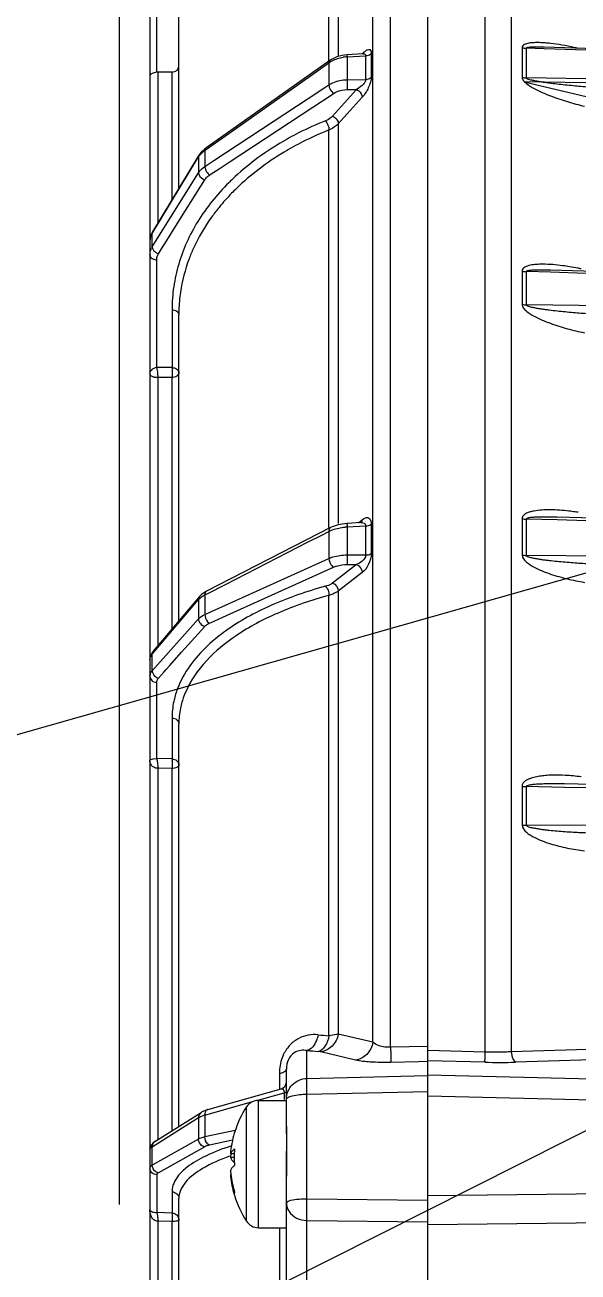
# Model space of a CAD drawing. Header units: millimetres. Extents: x -6 to 705, y -10 to 538.
# Drawn here: x 583.85 to 591.68, y 426.38 to 444 of the extents above; entities that cross this region are included whole.
import ezdxf

# ---------------------------------------------------------------- set-up
doc = ezdxf.new("R2010")
doc.units = ezdxf.units.MM
doc.layers.add('02___PRT_ALL_AXES', color=7, linetype='Continuous')
doc.layers.add('\\M+5B1EA\\M+5D7A2\\M+5B2E3', color=7, linetype='Continuous', lineweight=25)
doc.layers.add('\\M+5D7DC\\M+5C4DA\\M+5BFF2\\M+5CFDF', color=7, linetype='Continuous', lineweight=50)

msp = doc.modelspace()

# ---------------------------------------------------------------- linework, layer by layer
at = {"color": 0, "linetype": 'Continuous', "lineweight": -3}
for p, q in [((589.024, 429.555), (589.024, 449.126)), ((589.549, 429.364), (589.549, 449.128)), ((590.357, 449.062), (590.357, 429.487)), ((588.774, 429.626), (588.774, 448.975)), ((590.73, 448.993), (590.73, 429.49)), ((585.619, 448.23), (585.619, 392.188)), ((588.152, 443.497), (588.152, 447.647)), ((588.284, 447.757), (588.284, 443.554)), ((585.715, 443.333), (585.715, 445.285)), ((586.029, 441.69), (586.029, 444.424)), ((588.261, 443.548), (588.189, 443.513)), ((588.635, 443.593), (588.407, 443.579)), ((588.407, 443.579), (588.408, 443.55)), ((588.408, 443.55), (588.671, 443.566)), ((588.408, 443.55), (588.408, 443.227)), ((588.635, 443.593), (588.636, 443.593)), ((588.671, 443.566), (588.671, 443.23)), ((588.75, 443.599), (588.75, 443.263)), ((590.883, 443.679), (590.883, 443.26)), ((590.942, 443.671), (590.942, 443.253)), ((591.196, 443.663), (590.942, 443.671)), ((603.823, 443.281), (591.196, 443.686)), ((591.784, 443.644), (591.196, 443.663)), ((588.163, 443.497), (586.408, 442.258)), ((587.858, 443.259), (588.152, 443.466)), ((588.152, 443.466), (588.152, 443.153)), ((588.189, 443.513), (588.163, 443.497)), ((585.62, 443.289), (585.619, 443.28)), ((585.932, 443.335), (585.715, 443.333)), ((585.734, 441.205), (585.734, 443.333)), ((585.932, 441.531), (585.932, 443.335)), ((586.688, 442.433), (587.858, 443.259)), ((588.408, 443.227), (588.671, 443.23)), ((603.823, 442.974), (590.912, 443.197)), ((590.912, 443.197), (591.808, 442.983)), ((603.823, 443.031), (590.942, 443.253)), ((587.858, 442.961), (588.108, 443.124)), ((588.108, 443.124), (588.152, 443.153)), ((588.183, 443.01), (588.218, 443.032)), ((588.541, 443.088), (588.202, 442.713)), ((588.41, 443.086), (588.541, 443.088)), ((586.688, 442.193), (587.858, 442.961)), ((586.754, 442.072), (587.924, 442.839)), ((587.924, 442.839), (588.183, 443.01)), ((588.623, 442.98), (588.284, 442.605)), ((588.152, 436.898), (588.152, 442.516)), ((588.284, 442.605), (588.284, 436.956)), ((586.418, 442.243), (586.688, 442.433)), ((585.652, 441.055), (586.307, 442.135)), ((586.313, 442.159), (585.658, 441.079)), ((586.307, 442.135), (586.307, 441.913)), ((586.346, 442.203), (586.313, 442.159)), ((586.396, 442.228), (586.418, 442.243)), ((586.396, 442.228), (586.396, 442.002)), ((586.522, 442.084), (586.688, 442.193)), ((586.396, 442.002), (586.522, 442.084)), ((586.486, 441.896), (586.598, 441.969)), ((586.598, 441.969), (586.754, 442.072)), ((585.652, 440.865), (586.307, 441.913)), ((586.068, 441.29), (586.395, 441.814)), ((586.445, 441.896), (586.462, 441.88)), ((586.462, 441.88), (586.486, 441.896)), ((585.857, 440.954), (586.068, 441.29)), ((585.636, 441.035), (585.626, 441.003)), ((585.652, 440.865), (585.652, 441.055)), ((585.785, 440.838), (585.857, 440.954)), ((585.74, 440.767), (585.785, 440.838)), ((585.715, 439.159), (585.715, 440.682)), ((590.883, 440.521), (590.883, 440.052)), ((590.942, 440.515), (590.942, 440.045)), ((591.284, 440.505), (590.942, 440.515)), ((603.823, 440.165), (591.284, 440.535)), ((591.789, 440.49), (591.284, 440.505)), ((603.823, 439.879), (590.942, 440.045)), ((585.932, 439.978), (585.932, 439.158)), ((586.029, 435.579), (586.029, 439.907)), ((585.932, 439.158), (585.715, 439.159)), ((585.728, 439.063), (585.731, 439.039)), ((585.731, 439.039), (585.734, 439.019)), ((585.932, 439.018), (585.734, 439.018)), ((585.734, 435.232), (585.734, 439.018)), ((585.933, 439.039), (585.932, 439.018)), ((585.932, 435.465), (585.932, 439.018)), ((590.883, 437.023), (590.883, 436.511)), ((598.825, 436.848), (591.381, 437.045)), ((588.176, 436.898), (586.42, 436)), ((588.197, 436.908), (588.175, 436.898)), ((588.176, 436.898), (588.175, 436.898)), ((588.608, 436.968), (588.408, 436.956)), ((588.408, 436.907), (588.671, 436.922)), ((588.408, 436.907), (588.408, 436.512)), ((588.569, 436.965), (588.623, 437.01)), ((588.671, 436.922), (588.671, 436.511)), ((588.75, 436.946), (588.75, 436.534)), ((590.942, 437.017), (590.942, 436.505)), ((591.38, 437.006), (590.942, 437.017)), ((591.795, 436.995), (591.38, 437.006)), ((586.688, 436.096), (587.858, 436.695)), ((587.858, 436.695), (588.04, 436.788)), ((588.04, 436.788), (588.152, 436.845)), ((588.152, 436.845), (588.152, 436.462)), ((588.408, 436.512), (588.671, 436.511)), ((603.823, 436.398), (590.942, 436.505)), ((586.688, 435.802), (588.152, 436.462)), ((586.754, 435.679), (588.218, 436.34)), ((588.541, 436.375), (588.202, 436.114)), ((588.41, 436.376), (588.541, 436.375)), ((588.623, 436.263), (588.284, 436.002)), ((586.396, 435.947), (586.437, 435.968)), ((586.437, 435.968), (586.688, 436.096)), ((588.284, 436.002), (588.284, 429.741)), ((585.652, 435.109), (586.307, 435.881)), ((586.322, 435.925), (585.667, 435.153)), ((586.307, 435.881), (586.307, 435.608)), ((586.35, 435.953), (586.322, 435.925)), ((586.396, 435.947), (586.396, 435.67)), ((586.54, 435.735), (586.688, 435.802)), ((588.152, 429.717), (588.152, 435.94)), ((586.396, 435.67), (586.431, 435.686)), ((586.431, 435.686), (586.54, 435.735)), ((586.488, 435.559), (586.754, 435.679)), ((585.652, 434.876), (586.307, 435.608)), ((586.068, 435.136), (586.395, 435.502)), ((586.462, 435.548), (586.488, 435.559)), ((585.652, 434.876), (585.652, 435.109)), ((585.667, 435.153), (585.667, 435.153)), ((585.898, 434.946), (586.068, 435.136)), ((585.62, 435.053), (585.619, 435.029)), ((585.849, 434.892), (585.898, 434.946)), ((585.74, 434.77), (585.814, 434.853)), ((585.814, 434.853), (585.849, 434.892)), ((585.715, 433.633), (585.715, 434.71)), ((585.932, 434.209), (585.932, 433.63)), ((586.029, 428.436), (586.029, 434.122)), ((585.715, 433.632), (585.661, 433.626)), ((585.932, 433.63), (585.715, 433.633)), ((585.731, 433.522), (585.734, 433.498)), ((585.933, 433.519), (585.932, 433.495)), ((585.932, 433.495), (585.734, 433.497)), ((585.734, 428.251), (585.734, 433.497)), ((585.932, 428.375), (585.932, 433.495)), ((590.883, 433.243), (590.883, 432.696)), ((590.942, 433.239), (590.942, 432.692)), ((591.484, 433.226), (590.942, 433.239)), ((591.802, 433.219), (591.484, 433.226)), ((603.822, 432.991), (591.485, 433.275)), ((591.486, 433.275), (591.485, 433.275)), ((603.823, 432.646), (590.942, 432.692)), ((588.774, 429.626), (588.284, 429.741)), ((587.841, 429.115), (587.841, 429.508)), ((588.528, 429.374), (588.037, 429.491)), ((589.549, 429.568), (589.024, 429.555)), ((590.357, 429.487), (589.549, 429.507)), ((591.808, 429.522), (590.73, 429.49)), ((589.418, 429.351), (589.026, 429.341)), ((589.549, 429.354), (589.418, 429.351)), ((589.549, 426.232), (589.549, 429.364)), ((590.355, 429.344), (589.549, 429.364)), ((591.869, 429.377), (590.79, 429.344)), ((587.451, 429.184), (587.451, 428.961)), ((587.549, 428.333), (587.549, 429.245)), ((587.841, 429.115), (589.549, 429.155)), ((589.549, 429.165), (592.254, 429.102)), ((586.438, 428.674), (587.478, 428.968)), ((587.476, 428.967), (587.477, 428.967)), ((587.546, 429.012), (587.549, 429.021)), ((587.841, 428.892), (589.549, 428.932)), ((586.396, 428.596), (587.07, 428.787)), ((587.131, 428.804), (587.518, 428.913)), ((587.153, 427.005), (587.153, 428.805)), ((587.518, 428.913), (587.518, 428.819)), ((587.841, 427.415), (587.841, 428.892)), ((589.549, 428.867), (592.254, 428.803)), ((585.69, 428.223), (586.345, 428.635)), ((586.396, 428.596), (586.396, 428.288)), ((586.985, 427.098), (586.985, 428.713)), ((585.652, 428.149), (586.307, 428.561)), ((586.307, 428.561), (586.307, 428.257)), ((586.307, 428.257), (585.652, 427.89)), ((586.826, 428.381), (586.396, 428.288)), ((586.788, 428.243), (586.462, 428.173)), ((586.815, 428.347), (586.816, 428.351)), ((585.624, 428.142), (585.619, 428.107)), ((585.652, 427.89), (585.652, 428.149)), ((586.395, 428.15), (585.74, 427.783)), ((586.813, 428.049), (586.758, 428.049)), ((587.549, 425.755), (587.549, 428.089)), ((586.812, 427.996), (586.758, 427.996)), ((586.814, 427.884), (586.814, 427.887)), ((586.814, 427.882), (586.814, 427.884)), ((585.715, 427.753), (585.715, 427.218)), ((586.764, 427.762), (586.758, 427.762)), ((585.932, 427.512), (585.932, 427.213)), ((586.029, 420.925), (586.029, 427.416)), ((587.841, 427.415), (589.549, 427.395)), ((589.549, 427.461), (592.254, 427.493)), ((585.932, 427.213), (585.715, 427.218)), ((585.731, 427.123), (585.734, 427.097)), ((585.932, 427.091), (585.734, 427.096)), ((585.734, 420.917), (585.734, 427.096)), ((585.933, 427.117), (585.932, 427.091)), ((585.932, 420.924), (585.932, 427.091)), ((587.451, 427.005), (587.451, 425.718)), ((587.841, 425.633), (587.841, 427.108)), ((587.841, 427.108), (589.549, 427.088)), ((589.549, 427.05), (592.254, 427.082))]:
    msp.add_line(p, q, dxfattribs=at)
for points in [[(588.407, 443.579), (588.341, 443.57), (588.261, 443.548)], [(588.641, 443.59), (588.648, 443.595), (588.647, 443.595), (588.637, 443.593), (588.635, 443.593)], [(586.408, 442.258), (586.397, 442.25), (586.346, 442.203)], [(585.658, 441.079), (585.651, 441.067), (585.636, 441.035)], [(588.408, 436.956), (588.371, 436.953), (588.28, 436.937), (588.197, 436.908)], [(588.608, 436.965), (588.614, 436.969), (588.61, 436.968), (588.607, 436.967)], [(586.42, 436), (586.404, 435.991), (586.35, 435.953)], [(585.667, 435.153), (585.636, 435.105), (585.62, 435.053)], [(586.438, 428.674), (586.413, 428.666), (586.378, 428.652), (586.349, 428.637), (586.345, 428.635)], [(585.69, 428.223), (585.665, 428.205), (585.64, 428.176), (585.624, 428.142)], [(585.619, 427.258), (585.618, 427.259), (585.619, 427.258)]]:
    msp.add_lwpolyline(points, dxfattribs=at)
for centre, radius, start, end in [((588.439, 442.992), 0.559, 95.9333, 98.6832), ((588.439, 442.987), 0.563, 93.1795, 95.9363), ((589.902, 438.177), 4.818, 111.9188, 116.8932), ((589.907, 438.15), 4.706, 111.8988, 116.8753), ((586.609, 441.924), 0.371, 124.9817, 128.8963), ((589.085, 439.408), 3.333, 133.6018, 134.8446), ((585.826, 440.941), 0.207, 166.0658, 175.0429), ((585.82, 440.942), 0.201, 175.0783, 179.9928), ((585.863, 440.927), 0.247, 148.6557, 154.0337), ((585.852, 440.741), 0.236, 148.0162, 153.3079), ((585.79, 440.911), 0.153, 232.0464, 241.6301), ((585.718, 440.82), 0.138, 258.0315, 268.5673), ((588.234, 439.969), 2.302, 163.5274, 171.6611), ((590.976, 436.986), 3.644, 78.9223, 80.8717), ((590.937, 436.783), 3.851, 78.2695, 78.9372), ((588.19, 439.976), 2.258, 171.6798, 179.9678), ((588.236, 439.906), 2.208, 171.6834, 178.3222), ((588.22, 439.907), 2.192, 178.3317, 179.9908), ((591.157, 433.788), 3.366, 81.1272, 81.8555), ((588.447, 436.115), 0.793, 92.8004, 94.7564), ((590.14, 436.977), 1.733, 181.645, 182.3207), ((586.573, 435.596), 0.393, 116.77, 120.1246), ((587.07, 434.208), 1.138, 168.2692, 179.924), ((587.141, 434.121), 1.113, 168.282, 179.9426), ((591.339, 430.434), 2.967, 82.6297, 87.0494), ((589.344, 443.316), 13.651, 264.344, 264.9894), ((589.243, 446.497), 17.046, 265.2801, 265.8314), ((590.559, 437.246), 7.905, 268.5198, 271.6784), ((588.138, 429.184), 0.687, 174.8823, 180.0229), ((587.449, 429.063), 0.1, 285.801, 0.0001), ((587.153, 428.605), 0.2, 90, 147.421), ((586.404, 428.561), 0.0967, 165.9357, 180.3314), ((586.551, 428.03), 0.587, 105.3207, 107.3426), ((588.178, 427.932), 1.425, 163.2996, 175.2739), ((588.183, 427.93), 1.43, 162.9026, 163.306), ((586.876, 428.328), 0.0642, 162.8637, 167.9271), ((588.176, 427.878), 1.422, 173.1423, 175.2786), ((588.355, 428.001), 1.543, 178.2302, 180.0013), ((588.335, 428.002), 1.523, 175.6382, 178.2333), ((588.376, 428.001), 1.564, 180.0039, 184.3093), ((588.387, 427.809), 1.575, 176.4803, 177.128), ((588.176, 427.932), 1.422, 184.7214, 186.884), ((588.178, 427.879), 1.425, 184.7267, 195.0299), ((588.18, 427.933), 1.427, 186.8905, 197.1001), ((588.181, 427.88), 1.428, 195.0276, 195.2607), ((588.182, 427.88), 1.429, 195.2609, 196.6936), ((586.876, 427.483), 0.0642, 192.0608, 197.1362), ((587.153, 427.205), 0.2, 212.579, 270)]:
    msp.add_arc(centre, radius, start, end, dxfattribs=at)
for points, knots in [([(591.447, 443.716), (591.394, 443.725), (591.315, 443.736), (591.209, 443.747), (591.131, 443.751), (591.055, 443.751), (590.994, 443.746), (590.948, 443.736), (590.917, 443.725), (590.891, 443.708), (590.883, 443.688), (590.883, 443.679)], [0, 0, 0, 0, 0.271491, 0.405031, 0.536452, 0.664807, 0.788157, 0.846753, 0.901927, 0.952445, 1, 1, 1, 1]), ([(588.152, 443.466), (588.166, 443.476), (588.228, 443.514), (588.3, 443.536), (588.355, 443.544)], [0, 0, 0, 0, 0.238258, 1, 1, 1, 1]), ([(588.623, 443.59), (588.635, 443.604), (588.658, 443.627), (588.692, 443.652), (588.732, 443.658), (588.744, 443.637), (588.747, 443.627)], [0, 0, 0, 0, 0.345992, 0.613898, 0.803593, 1, 1, 1, 1]), ([(588.636, 443.593), (588.644, 443.593), (588.663, 443.592), (588.671, 443.574), (588.671, 443.566)], [0, 0, 0, 0, 0.512162, 1, 1, 1, 1]), ([(588.671, 443.566), (588.679, 443.566), (588.708, 443.57), (588.736, 443.583), (588.75, 443.599)], [0, 0, 0, 0, 0.271496, 1, 1, 1, 1]), ([(588.747, 443.627), (588.749, 443.62), (588.75, 443.611), (588.75, 443.602), (588.75, 443.599)], [0, 0, 0, 0, 0.726258, 1, 1, 1, 1]), ([(591.196, 443.686), (591.175, 443.687), (591.131, 443.688), (591.076, 443.688), (591.032, 443.687), (591, 443.686), (590.973, 443.683), (590.953, 443.68), (590.943, 443.675), (590.942, 443.671)], [0, 0, 0, 0, 0.255815, 0.510765, 0.637668, 0.763819, 0.888132, 0.948904, 1, 1, 1, 1]), ([(591.676, 443.669), (591.657, 443.674), (591.581, 443.691), (591.505, 443.706), (591.447, 443.716)], [0, 0, 0, 0, 0.251585, 1, 1, 1, 1]), ([(585.932, 443.335), (585.956, 443.336), (586.005, 443.351), (586.029, 443.398), (586.029, 443.42)], [0, 0, 0, 0, 0.525088, 1, 1, 1, 1]), ([(588.163, 443.497), (588.161, 443.495), (588.153, 443.487), (588.152, 443.475), (588.152, 443.466)], [0, 0, 0, 0, 0.21826, 1, 1, 1, 1]), ([(585.715, 443.331), (585.702, 443.331), (585.68, 443.324), (585.647, 443.314), (585.626, 443.3), (585.62, 443.289)], [0, 0, 0, 0, 0.364585, 0.650043, 1, 1, 1, 1]), ([(588.152, 443.153), (588.169, 443.165), (588.248, 443.208), (588.34, 443.226), (588.408, 443.227)], [0, 0, 0, 0, 0.235678, 1, 1, 1, 1]), ([(588.408, 443.227), (588.408, 443.216), (588.407, 443.169), (588.407, 443.122), (588.41, 443.086)], [0, 0, 0, 0, 0.2301, 1, 1, 1, 1]), ([(588.671, 443.23), (588.672, 443.215), (588.656, 443.183), (588.613, 443.134), (588.571, 443.104), (588.541, 443.088)], [0, 0, 0, 0, 0.231412, 0.497111, 1, 1, 1, 1]), ([(588.75, 443.263), (588.75, 443.239), (588.74, 443.186), (588.701, 443.089), (588.658, 443.019), (588.623, 442.98)], [0, 0, 0, 0, 0.231128, 0.50114, 1, 1, 1, 1]), ([(588.671, 443.23), (588.679, 443.231), (588.707, 443.234), (588.736, 443.247), (588.75, 443.263)], [0, 0, 0, 0, 0.27211, 1, 1, 1, 1]), ([(590.883, 443.26), (590.883, 443.243), (590.903, 443.208), (590.962, 443.156), (591.053, 443.101), (591.167, 443.046), (591.285, 442.998), (591.404, 442.955), (591.564, 442.904), (591.685, 442.872), (591.766, 442.852)], [0, 0, 0, 0, 0.051675, 0.11245, 0.239562, 0.367757, 0.495596, 0.622808, 0.749313, 1, 1, 1, 1]), ([(590.942, 443.253), (590.942, 443.249), (590.951, 443.243), (590.967, 443.237), (590.99, 443.23), (591.017, 443.224), (591.054, 443.216), (591.1, 443.207), (591.156, 443.198), (591.212, 443.19), (591.287, 443.18), (591.38, 443.168), (591.492, 443.156), (591.642, 443.141), (591.754, 443.131), (591.829, 443.125)], [0, 0, 0, 0, 0.013571, 0.028801, 0.059954, 0.091283, 0.122664, 0.185456, 0.248245, 0.311013, 0.373759, 0.499181, 0.624514, 0.749761, 1, 1, 1, 1]), ([(588.152, 443.153), (588.151, 443.131), (588.168, 443.085), (588.198, 443.047), (588.218, 443.032)], [0, 0, 0, 0, 0.476569, 1, 1, 1, 1]), ([(588.218, 443.032), (588.231, 443.041), (588.29, 443.073), (588.359, 443.086), (588.41, 443.086)], [0, 0, 0, 0, 0.235512, 1, 1, 1, 1]), ([(588.541, 443.088), (588.552, 443.083), (588.591, 443.058), (588.623, 443.014), (588.623, 442.98)], [0, 0, 0, 0, 0.269411, 1, 1, 1, 1]), ([(588.202, 442.713), (588.196, 442.706), (588.167, 442.678), (588.132, 442.658), (588.103, 442.646)], [0, 0, 0, 0, 0.235877, 1, 1, 1, 1]), ([(588.202, 442.713), (588.214, 442.708), (588.252, 442.683), (588.284, 442.639), (588.284, 442.605)], [0, 0, 0, 0, 0.269415, 1, 1, 1, 1]), ([(588.103, 442.646), (588.119, 442.628), (588.14, 442.585), (588.152, 442.539), (588.152, 442.516)], [0, 0, 0, 0, 0.512227, 1, 1, 1, 1]), ([(588.284, 442.605), (588.275, 442.596), (588.237, 442.559), (588.189, 442.531), (588.152, 442.516)], [0, 0, 0, 0, 0.235798, 1, 1, 1, 1]), ([(587.723, 442.474), (587.634, 442.429), (587.3, 442.245), (586.99, 442.016), (586.786, 441.822)], [0, 0, 0, 0, 0.259921, 1, 1, 1, 1]), ([(587.779, 442.347), (587.69, 442.302), (587.354, 442.117), (587.043, 441.884), (586.839, 441.686)], [0, 0, 0, 0, 0.260279, 1, 1, 1, 1]), ([(586.307, 442.135), (586.311, 442.142), (586.331, 442.171), (586.356, 442.196), (586.376, 442.213)], [0, 0, 0, 0, 0.240019, 1, 1, 1, 1]), ([(586.408, 442.258), (586.406, 442.257), (586.398, 442.249), (586.396, 442.236), (586.396, 442.228)], [0, 0, 0, 0, 0.21818, 1, 1, 1, 1]), ([(586.307, 441.913), (586.312, 441.921), (586.337, 441.956), (586.369, 441.984), (586.396, 442.002)], [0, 0, 0, 0, 0.23799, 1, 1, 1, 1]), ([(586.396, 442.002), (586.396, 441.998), (586.397, 441.984), (586.401, 441.97), (586.404, 441.96)], [0, 0, 0, 0, 0.223778, 1, 1, 1, 1]), ([(586.307, 441.913), (586.307, 441.903), (586.319, 441.857), (586.361, 441.825), (586.395, 441.814)], [0, 0, 0, 0, 0.216058, 1, 1, 1, 1]), ([(586.395, 441.814), (586.399, 441.82), (586.418, 441.846), (586.442, 441.867), (586.462, 441.88)], [0, 0, 0, 0, 0.238075, 1, 1, 1, 1]), ([(586.735, 441.771), (586.569, 441.607), (586.28, 441.251), (586.088, 440.833), (586.026, 440.622)], [0, 0, 0, 0, 0.514855, 1, 1, 1, 1]), ([(586.839, 441.686), (586.818, 441.665), (586.733, 441.581), (586.653, 441.492), (586.597, 441.423)], [0, 0, 0, 0, 0.25341, 1, 1, 1, 1]), ([(586.597, 441.423), (586.56, 441.377), (586.422, 441.197), (586.306, 441), (586.236, 440.846)], [0, 0, 0, 0, 0.256256, 1, 1, 1, 1]), ([(585.619, 440.753), (585.619, 440.738), (585.637, 440.703), (585.671, 440.689), (585.69, 440.685)], [0, 0, 0, 0, 0.447543, 1, 1, 1, 1]), ([(585.652, 440.865), (585.652, 440.859), (585.657, 440.829), (585.677, 440.805), (585.696, 440.791)], [0, 0, 0, 0, 0.217834, 1, 1, 1, 1]), ([(585.715, 440.682), (585.715, 440.704), (585.722, 440.734), (585.736, 440.76), (585.74, 440.767)], [0, 0, 0, 0, 0.741461, 1, 1, 1, 1]), ([(586.236, 440.846), (586.213, 440.796), (586.13, 440.596), (586.075, 440.385), (586.052, 440.225)], [0, 0, 0, 0, 0.253639, 1, 1, 1, 1]), ([(591.175, 440.619), (591.146, 440.619), (591.087, 440.617), (591.016, 440.609), (590.962, 440.595), (590.925, 440.58), (590.893, 440.559), (590.883, 440.534), (590.883, 440.521)], [0, 0, 0, 0, 0.268516, 0.529246, 0.655004, 0.775759, 0.889639, 1, 1, 1, 1]), ([(591.554, 440.584), (591.522, 440.589), (591.397, 440.608), (591.27, 440.619), (591.175, 440.619)], [0, 0, 0, 0, 0.25373, 1, 1, 1, 1]), ([(591.284, 440.535), (591.254, 440.536), (591.211, 440.537), (591.152, 440.538), (591.108, 440.537), (591.065, 440.536), (591.028, 440.535), (590.999, 440.532), (590.978, 440.53), (590.959, 440.527), (590.944, 440.521), (590.942, 440.515)], [0, 0, 0, 0, 0.254015, 0.380816, 0.507416, 0.633722, 0.759535, 0.822107, 0.884227, 0.945707, 1, 1, 1, 1]), ([(590.883, 440.052), (590.883, 440.034), (590.902, 439.996), (590.962, 439.94), (591.052, 439.884), (591.167, 439.83), (591.324, 439.768), (591.523, 439.706), (591.685, 439.668), (591.766, 439.651)], [0, 0, 0, 0, 0.055607, 0.117854, 0.245479, 0.373171, 0.500134, 0.751626, 1, 1, 1, 1]), ([(590.942, 440.045), (590.942, 440.041), (590.951, 440.035), (590.967, 440.028), (590.99, 440.021), (591.017, 440.014), (591.054, 440.007), (591.1, 439.998), (591.156, 439.989), (591.212, 439.981), (591.287, 439.972), (591.38, 439.961), (591.492, 439.949), (591.642, 439.936), (591.754, 439.927), (591.829, 439.922)], [0, 0, 0, 0, 0.014259, 0.029648, 0.060916, 0.092281, 0.123669, 0.186436, 0.249174, 0.311879, 0.374554, 0.499822, 0.624995, 0.75008, 1, 1, 1, 1]), ([(585.932, 439.978), (585.956, 439.977), (586, 439.967), (586.029, 439.926), (586.029, 439.907)], [0, 0, 0, 0, 0.559176, 1, 1, 1, 1]), ([(585.715, 439.158), (585.686, 439.154), (585.64, 439.136), (585.619, 439.092), (585.619, 439.075)], [0, 0, 0, 0, 0.642857, 1, 1, 1, 1]), ([(585.715, 439.158), (585.717, 439.151), (585.723, 439.12), (585.726, 439.088), (585.728, 439.063)], [0, 0, 0, 0, 0.215785, 1, 1, 1, 1]), ([(585.932, 439.158), (585.931, 439.14), (585.935, 439.1), (585.934, 439.06), (585.933, 439.039)], [0, 0, 0, 0, 0.476568, 1, 1, 1, 1]), ([(585.932, 439.158), (585.956, 439.158), (586, 439.148), (586.029, 439.107), (586.029, 439.088)], [0, 0, 0, 0, 0.559303, 1, 1, 1, 1]), ([(585.66, 439.028), (585.653, 439.031), (585.634, 439.041), (585.619, 439.061), (585.619, 439.075)], [0, 0, 0, 0, 0.345978, 1, 1, 1, 1]), ([(585.694, 439.019), (585.691, 439.02), (585.679, 439.022), (585.668, 439.025), (585.66, 439.028)], [0, 0, 0, 0, 0.289026, 1, 1, 1, 1]), ([(585.734, 439.019), (585.724, 439.018), (585.71, 439.017), (585.697, 439.019), (585.694, 439.019)], [0, 0, 0, 0, 0.771964, 1, 1, 1, 1]), ([(586.029, 439.088), (586.029, 439.069), (586, 439.028), (585.956, 439.019), (585.932, 439.018)], [0, 0, 0, 0, 0.438697, 1, 1, 1, 1]), ([(588.623, 437.01), (588.644, 437.027), (588.685, 437.053), (588.737, 437.022), (588.745, 436.993), (588.748, 436.977)], [0, 0, 0, 0, 0.498627, 0.712105, 1, 1, 1, 1]), ([(591.28, 437.149), (591.241, 437.149), (591.164, 437.147), (591.069, 437.137), (590.996, 437.12), (590.946, 437.102), (590.908, 437.078), (590.886, 437.049), (590.883, 437.032), (590.883, 437.023)], [0, 0, 0, 0, 0.261545, 0.517968, 0.643282, 0.765446, 0.88295, 0.940627, 1, 1, 1, 1]), ([(591.381, 437.045), (591.343, 437.046), (591.287, 437.047), (591.212, 437.047), (591.156, 437.047), (591.101, 437.045), (591.054, 437.043), (591.017, 437.04), (590.989, 437.037), (590.965, 437.032), (590.944, 437.025), (590.942, 437.017)], [0, 0, 0, 0, 0.252839, 0.379107, 0.505232, 0.631154, 0.756744, 0.819328, 0.881661, 0.943396, 1, 1, 1, 1]), ([(591.634, 437.12), (591.604, 437.124), (591.487, 437.139), (591.368, 437.148), (591.28, 437.149)], [0, 0, 0, 0, 0.252437, 1, 1, 1, 1]), ([(588.175, 436.898), (588.171, 436.896), (588.156, 436.883), (588.151, 436.861), (588.152, 436.845)], [0, 0, 0, 0, 0.217599, 1, 1, 1, 1]), ([(588.152, 436.845), (588.168, 436.854), (588.241, 436.885), (588.32, 436.9), (588.381, 436.905)], [0, 0, 0, 0, 0.228852, 1, 1, 1, 1]), ([(588.408, 436.956), (588.407, 436.956), (588.408, 436.952), (588.407, 436.948), (588.407, 436.938), (588.407, 436.931), (588.408, 436.927)], [0, 0, 0, 0, 0.067258, 0.260709, 0.575544, 1, 1, 1, 1]), ([(588.608, 436.968), (588.622, 436.968), (588.645, 436.967), (588.668, 436.946), (588.671, 436.93), (588.671, 436.922)], [0, 0, 0, 0, 0.488413, 0.726103, 1, 1, 1, 1]), ([(588.671, 436.922), (588.679, 436.922), (588.706, 436.924), (588.735, 436.933), (588.75, 436.946)], [0, 0, 0, 0, 0.282745, 1, 1, 1, 1]), ([(588.152, 436.462), (588.17, 436.47), (588.252, 436.501), (588.341, 436.511), (588.408, 436.512)], [0, 0, 0, 0, 0.22639, 1, 1, 1, 1]), ([(588.408, 436.512), (588.408, 436.499), (588.407, 436.454), (588.407, 436.409), (588.41, 436.376)], [0, 0, 0, 0, 0.270766, 1, 1, 1, 1]), ([(588.671, 436.511), (588.672, 436.477), (588.626, 436.418), (588.571, 436.386), (588.541, 436.375)], [0, 0, 0, 0, 0.516, 1, 1, 1, 1]), ([(588.75, 436.534), (588.75, 436.478), (588.72, 436.378), (588.66, 436.291), (588.623, 436.263)], [0, 0, 0, 0, 0.54189, 1, 1, 1, 1]), ([(588.671, 436.511), (588.679, 436.511), (588.706, 436.513), (588.735, 436.521), (588.75, 436.534)], [0, 0, 0, 0, 0.283364, 1, 1, 1, 1]), ([(590.883, 436.511), (590.884, 436.471), (590.948, 436.401), (591.051, 436.338), (591.167, 436.285), (591.324, 436.227), (591.523, 436.17), (591.685, 436.138), (591.766, 436.124)], [0, 0, 0, 0, 0.120084, 0.248249, 0.375709, 0.502206, 0.752599, 1, 1, 1, 1]), ([(590.942, 436.505), (590.942, 436.501), (590.951, 436.494), (590.967, 436.487), (590.99, 436.48), (591.017, 436.473), (591.054, 436.465), (591.1, 436.457), (591.156, 436.448), (591.212, 436.441), (591.287, 436.432), (591.38, 436.422), (591.492, 436.412), (591.642, 436.4), (591.754, 436.393), (591.829, 436.389)], [0, 0, 0, 0, 0.014838, 0.030351, 0.061699, 0.093081, 0.124465, 0.187194, 0.249878, 0.312523, 0.375136, 0.500278, 0.625326, 0.750293, 1, 1, 1, 1]), ([(588.152, 436.462), (588.151, 436.426), (588.171, 436.376), (588.208, 436.345), (588.218, 436.34)], [0, 0, 0, 0, 0.767592, 1, 1, 1, 1]), ([(588.218, 436.34), (588.231, 436.346), (588.293, 436.368), (588.359, 436.376), (588.41, 436.376)], [0, 0, 0, 0, 0.226209, 1, 1, 1, 1]), ([(586.42, 436), (586.416, 435.998), (586.4, 435.985), (586.396, 435.963), (586.396, 435.947)], [0, 0, 0, 0, 0.217645, 1, 1, 1, 1]), ([(588.103, 436.069), (587.837, 435.996), (587.345, 435.828), (586.887, 435.577), (586.69, 435.436)], [0, 0, 0, 0, 0.532661, 1, 1, 1, 1]), ([(588.202, 436.114), (588.196, 436.109), (588.166, 436.089), (588.131, 436.076), (588.103, 436.069)], [0, 0, 0, 0, 0.223404, 1, 1, 1, 1]), ([(588.103, 436.069), (588.12, 436.054), (588.143, 436.011), (588.152, 435.965), (588.152, 435.94)], [0, 0, 0, 0, 0.468832, 1, 1, 1, 1]), ([(588.284, 436.002), (588.275, 435.995), (588.235, 435.968), (588.188, 435.95), (588.152, 435.94)], [0, 0, 0, 0, 0.22337, 1, 1, 1, 1]), ([(588.152, 435.94), (587.906, 435.874), (587.45, 435.718), (586.71, 435.333), (586.26, 434.899), (586.121, 434.569)], [0, 0, 0, 0, 0.303317, 0.57215, 1, 1, 1, 1]), ([(586.307, 435.881), (586.311, 435.886), (586.332, 435.907), (586.356, 435.925), (586.376, 435.936)], [0, 0, 0, 0, 0.229009, 1, 1, 1, 1]), ([(586.307, 435.608), (586.312, 435.614), (586.339, 435.64), (586.371, 435.658), (586.396, 435.67)], [0, 0, 0, 0, 0.224427, 1, 1, 1, 1]), ([(586.396, 435.67), (586.396, 435.634), (586.416, 435.584), (586.452, 435.553), (586.462, 435.548)], [0, 0, 0, 0, 0.767559, 1, 1, 1, 1]), ([(586.307, 435.608), (586.307, 435.584), (586.328, 435.536), (586.371, 435.508), (586.395, 435.502)], [0, 0, 0, 0, 0.488038, 1, 1, 1, 1]), ([(586.395, 435.502), (586.399, 435.506), (586.419, 435.525), (586.443, 435.539), (586.462, 435.548)], [0, 0, 0, 0, 0.224449, 1, 1, 1, 1]), ([(586.69, 435.436), (586.613, 435.381), (586.346, 435.169), (586.121, 434.891), (586.026, 434.664)], [0, 0, 0, 0, 0.278171, 1, 1, 1, 1]), ([(585.619, 435.029), (585.619, 435.036), (585.622, 435.065), (585.637, 435.092), (585.652, 435.109)], [0, 0, 0, 0, 0.233866, 1, 1, 1, 1]), ([(585.619, 434.797), (585.619, 434.804), (585.621, 434.833), (585.637, 434.859), (585.652, 434.876)], [0, 0, 0, 0, 0.236298, 1, 1, 1, 1]), ([(585.619, 434.797), (585.619, 434.775), (585.642, 434.727), (585.691, 434.711), (585.715, 434.71)], [0, 0, 0, 0, 0.475047, 1, 1, 1, 1]), ([(585.715, 434.71), (585.715, 434.716), (585.717, 434.737), (585.729, 434.757), (585.74, 434.77)], [0, 0, 0, 0, 0.2368, 1, 1, 1, 1]), ([(586.026, 434.664), (586.018, 434.645), (585.989, 434.572), (585.968, 434.497), (585.956, 434.439)], [0, 0, 0, 0, 0.253943, 1, 1, 1, 1]), ([(586.121, 434.569), (586.113, 434.551), (586.085, 434.479), (586.063, 434.404), (586.052, 434.347)], [0, 0, 0, 0, 0.253964, 1, 1, 1, 1]), ([(585.932, 434.209), (585.956, 434.209), (586.005, 434.192), (586.029, 434.145), (586.029, 434.123)], [0, 0, 0, 0, 0.524953, 1, 1, 1, 1]), ([(585.661, 433.626), (585.65, 433.624), (585.637, 433.622), (585.619, 433.615), (585.619, 433.611)], [0, 0, 0, 0, 0.738081, 1, 1, 1, 1]), ([(585.734, 433.498), (585.714, 433.496), (585.676, 433.504), (585.631, 433.546), (585.619, 433.586), (585.619, 433.611)], [0, 0, 0, 0, 0.342936, 0.593522, 1, 1, 1, 1]), ([(585.715, 433.632), (585.721, 433.617), (585.725, 433.58), (585.729, 433.543), (585.731, 433.522)], [0, 0, 0, 0, 0.432309, 1, 1, 1, 1]), ([(585.932, 433.63), (585.931, 433.623), (585.933, 433.607), (585.934, 433.57), (585.934, 433.54), (585.933, 433.519)], [0, 0, 0, 0, 0.18328, 0.429014, 1, 1, 1, 1]), ([(585.932, 433.63), (585.956, 433.629), (586.005, 433.613), (586.029, 433.566), (586.029, 433.543)], [0, 0, 0, 0, 0.525081, 1, 1, 1, 1]), ([(586.029, 433.543), (586.029, 433.529), (586.004, 433.508), (585.968, 433.498), (585.944, 433.495), (585.932, 433.495)], [0, 0, 0, 0, 0.384679, 0.673634, 1, 1, 1, 1]), ([(591.492, 433.397), (591.435, 433.4), (591.35, 433.402), (591.236, 433.397), (591.152, 433.388), (591.07, 433.375), (591.004, 433.356), (590.954, 433.334), (590.92, 433.313), (590.891, 433.284), (590.883, 433.257), (590.883, 433.243)], [0, 0, 0, 0, 0.256913, 0.384259, 0.510632, 0.635734, 0.759026, 0.819792, 0.879785, 0.939247, 1, 1, 1, 1]), ([(591.485, 433.275), (591.439, 433.276), (591.37, 433.277), (591.278, 433.277), (591.209, 433.276), (591.14, 433.274), (591.082, 433.271), (591.037, 433.267), (591.002, 433.262), (590.971, 433.256), (590.945, 433.249), (590.942, 433.239)], [0, 0, 0, 0, 0.251993, 0.37788, 0.503668, 0.629319, 0.754753, 0.817337, 0.879754, 0.941769, 1, 1, 1, 1]), ([(590.883, 432.696), (590.884, 432.656), (590.931, 432.601), (590.997, 432.554), (591.108, 432.492), (591.283, 432.427), (591.523, 432.367), (591.685, 432.341), (591.766, 432.331)], [0, 0, 0, 0, 0.123305, 0.187615, 0.251581, 0.504104, 0.753348, 1, 1, 1, 1]), ([(590.942, 432.692), (590.942, 432.688), (590.95, 432.681), (590.967, 432.673), (590.99, 432.666), (591.017, 432.659), (591.054, 432.652), (591.1, 432.644), (591.156, 432.636), (591.212, 432.629), (591.287, 432.621), (591.38, 432.612), (591.492, 432.603), (591.642, 432.593), (591.754, 432.588), (591.829, 432.585)], [0, 0, 0, 0, 0.015285, 0.030881, 0.062266, 0.093644, 0.125011, 0.187692, 0.250323, 0.312915, 0.375476, 0.500524, 0.625491, 0.75039, 1, 1, 1, 1]), ([(587.998, 429.731), (587.906, 429.741), (587.755, 429.714), (587.596, 429.593), (587.535, 429.505), (587.511, 429.456)], [0, 0, 0, 0, 0.468635, 0.724463, 1, 1, 1, 1]), ([(587.998, 429.731), (587.993, 429.704), (587.968, 429.616), (587.904, 429.523), (587.841, 429.508)], [0, 0, 0, 0, 0.304177, 1, 1, 1, 1]), ([(588.152, 429.717), (588.142, 429.665), (588.113, 429.577), (588.042, 429.505), (588.004, 429.495)], [0, 0, 0, 0, 0.577958, 1, 1, 1, 1]), ([(588.284, 429.741), (588.271, 429.678), (588.214, 429.561), (588.096, 429.497), (588.037, 429.491)], [0, 0, 0, 0, 0.520514, 1, 1, 1, 1]), ([(588.284, 429.741), (588.275, 429.739), (588.231, 429.728), (588.187, 429.721), (588.152, 429.717)], [0, 0, 0, 0, 0.207604, 1, 1, 1, 1]), ([(588.774, 429.626), (588.762, 429.563), (588.705, 429.445), (588.587, 429.381), (588.528, 429.374)], [0, 0, 0, 0, 0.520716, 1, 1, 1, 1]), ([(589.024, 429.555), (588.997, 429.554), (588.91, 429.557), (588.819, 429.585), (588.774, 429.626)], [0, 0, 0, 0, 0.304781, 1, 1, 1, 1]), ([(587.841, 429.508), (587.812, 429.513), (587.749, 429.516), (587.648, 429.481), (587.565, 429.383), (587.549, 429.292), (587.549, 429.245)], [0, 0, 0, 0, 0.194207, 0.408406, 0.690098, 1, 1, 1, 1]), ([(588.037, 429.491), (588.035, 429.491), (588.024, 429.493), (588.013, 429.495), (588.004, 429.495)], [0, 0, 0, 0, 0.203187, 1, 1, 1, 1]), ([(589.024, 429.555), (589.025, 429.507), (589.025, 429.436), (589.027, 429.365), (589.026, 429.341)], [0, 0, 0, 0, 0.666742, 1, 1, 1, 1]), ([(590.356, 429.487), (590.356, 429.455), (590.355, 429.407), (590.354, 429.36), (590.355, 429.344)], [0, 0, 0, 0, 0.66671, 1, 1, 1, 1]), ([(590.73, 429.49), (590.7, 429.489), (590.575, 429.484), (590.451, 429.484), (590.357, 429.487)], [0, 0, 0, 0, 0.242806, 1, 1, 1, 1]), ([(590.73, 429.49), (590.734, 429.457), (590.743, 429.412), (590.767, 429.363), (590.783, 429.348), (590.79, 429.344)], [0, 0, 0, 0, 0.61662, 0.84081, 1, 1, 1, 1]), ([(589.026, 429.341), (588.93, 429.339), (588.763, 429.341), (588.596, 429.358), (588.528, 429.374)], [0, 0, 0, 0, 0.579268, 1, 1, 1, 1]), ([(587.451, 429.184), (587.473, 429.189), (587.507, 429.2), (587.539, 429.221), (587.546, 429.234)], [0, 0, 0, 0, 0.615809, 1, 1, 1, 1]), ([(587.549, 428.819), (587.549, 428.893), (587.611, 429.049), (587.765, 429.113), (587.841, 429.115)], [0, 0, 0, 0, 0.498076, 1, 1, 1, 1]), ([(587.841, 428.892), (587.84, 428.942), (587.839, 429.008), (587.839, 429.082), (587.84, 429.107), (587.841, 429.115)], [0, 0, 0, 0, 0.666053, 0.884662, 1, 1, 1, 1]), ([(587.477, 428.967), (587.485, 428.97), (587.515, 428.964), (587.518, 428.931), (587.518, 428.913)], [0, 0, 0, 0, 0.335612, 1, 1, 1, 1]), ([(587.518, 428.913), (587.526, 428.915), (587.537, 428.918), (587.549, 428.928), (587.549, 428.932)], [0, 0, 0, 0, 0.652474, 1, 1, 1, 1]), ([(587.549, 428.819), (587.549, 428.831), (587.581, 428.856), (587.676, 428.883), (587.771, 428.892), (587.841, 428.892)], [0, 0, 0, 0, 0.113745, 0.330063, 1, 1, 1, 1]), ([(586.307, 428.561), (586.312, 428.563), (586.334, 428.576), (586.357, 428.584), (586.376, 428.59)], [0, 0, 0, 0, 0.212696, 1, 1, 1, 1]), ([(586.438, 428.674), (586.428, 428.671), (586.408, 428.655), (586.4, 428.632), (586.398, 428.62)], [0, 0, 0, 0, 0.454815, 1, 1, 1, 1]), ([(585.69, 428.223), (585.678, 428.216), (585.658, 428.193), (585.652, 428.164), (585.652, 428.149)], [0, 0, 0, 0, 0.48747, 1, 1, 1, 1]), ([(586.396, 428.288), (586.387, 428.286), (586.357, 428.278), (586.326, 428.268), (586.307, 428.257)], [0, 0, 0, 0, 0.293496, 1, 1, 1, 1]), ([(586.395, 428.15), (586.371, 428.154), (586.325, 428.182), (586.307, 428.232), (586.307, 428.257)], [0, 0, 0, 0, 0.492608, 1, 1, 1, 1]), ([(586.462, 428.173), (586.453, 428.176), (586.413, 428.201), (586.396, 428.252), (586.396, 428.288)], [0, 0, 0, 0, 0.217091, 1, 1, 1, 1]), ([(585.619, 428.107), (585.619, 428.111), (585.623, 428.129), (585.639, 428.141), (585.652, 428.149)], [0, 0, 0, 0, 0.196935, 1, 1, 1, 1]), ([(586.77, 428.161), (586.647, 428.121), (586.43, 428.038), (586.227, 427.923), (586.146, 427.86)], [0, 0, 0, 0, 0.557665, 1, 1, 1, 1]), ([(586.462, 428.173), (586.455, 428.171), (586.432, 428.166), (586.41, 428.158), (586.395, 428.15)], [0, 0, 0, 0, 0.293666, 1, 1, 1, 1]), ([(586.816, 428.118), (586.809, 428.113), (586.796, 428.102), (586.775, 428.08), (586.763, 428.062), (586.758, 428.049)], [0, 0, 0, 0, 0.292954, 0.554867, 1, 1, 1, 1]), ([(585.652, 427.89), (585.647, 427.887), (585.632, 427.878), (585.619, 427.861), (585.619, 427.849)], [0, 0, 0, 0, 0.323712, 1, 1, 1, 1]), ([(585.74, 427.783), (585.72, 427.786), (585.681, 427.806), (585.66, 427.844), (585.655, 427.865)], [0, 0, 0, 0, 0.489826, 1, 1, 1, 1]), ([(586.146, 427.86), (586.123, 427.842), (586.048, 427.778), (585.983, 427.698), (585.956, 427.632)], [0, 0, 0, 0, 0.285915, 1, 1, 1, 1]), ([(586.747, 428.015), (586.615, 427.968), (586.39, 427.872), (586.188, 427.726), (586.122, 427.647)], [0, 0, 0, 0, 0.575376, 1, 1, 1, 1]), ([(586.758, 427.996), (586.763, 427.983), (586.774, 427.965), (586.794, 427.944), (586.807, 427.934), (586.814, 427.929)], [0, 0, 0, 0, 0.446946, 0.708452, 1, 1, 1, 1]), ([(586.816, 427.884), (586.809, 427.879), (586.796, 427.868), (586.775, 427.846), (586.763, 427.828), (586.758, 427.815)], [0, 0, 0, 0, 0.292954, 0.554867, 1, 1, 1, 1]), ([(585.715, 427.753), (585.69, 427.754), (585.64, 427.774), (585.619, 427.825), (585.619, 427.849)], [0, 0, 0, 0, 0.506023, 1, 1, 1, 1]), ([(585.74, 427.783), (585.736, 427.781), (585.725, 427.774), (585.715, 427.762), (585.715, 427.753)], [0, 0, 0, 0, 0.323673, 1, 1, 1, 1]), ([(585.956, 427.632), (585.952, 427.622), (585.938, 427.584), (585.932, 427.543), (585.932, 427.512)], [0, 0, 0, 0, 0.257369, 1, 1, 1, 1]), ([(585.932, 427.512), (585.957, 427.512), (586.007, 427.491), (586.029, 427.44), (586.029, 427.416)], [0, 0, 0, 0, 0.506023, 1, 1, 1, 1]), ([(586.122, 427.647), (586.094, 427.612), (586.047, 427.54), (586.029, 427.456), (586.029, 427.416)], [0, 0, 0, 0, 0.5292, 1, 1, 1, 1]), ([(586.816, 427.513), (586.814, 427.506), (586.811, 427.491), (586.812, 427.476), (586.813, 427.47)], [0, 0, 0, 0, 0.531381, 1, 1, 1, 1]), ([(587.549, 427.355), (587.549, 427.361), (587.562, 427.376), (587.611, 427.395), (587.659, 427.403), (587.695, 427.407)], [0, 0, 0, 0, 0.114178, 0.316987, 1, 1, 1, 1]), ([(587.549, 427.355), (587.549, 427.312), (587.579, 427.221), (587.653, 427.163), (587.695, 427.142)], [0, 0, 0, 0, 0.477955, 1, 1, 1, 1]), ([(587.695, 427.407), (587.707, 427.408), (587.755, 427.413), (587.804, 427.415), (587.841, 427.415)], [0, 0, 0, 0, 0.235856, 1, 1, 1, 1]), ([(587.841, 427.108), (587.84, 427.128), (587.838, 427.23), (587.839, 427.333), (587.841, 427.415)], [0, 0, 0, 0, 0.193362, 1, 1, 1, 1]), ([(585.734, 427.097), (585.713, 427.095), (585.672, 427.111), (585.639, 427.158), (585.622, 427.208), (585.619, 427.241), (585.619, 427.258)], [0, 0, 0, 0, 0.289438, 0.538104, 0.771563, 1, 1, 1, 1]), ([(585.715, 427.218), (585.693, 427.217), (585.661, 427.22), (585.631, 427.236), (585.624, 427.244)], [0, 0, 0, 0, 0.677396, 1, 1, 1, 1]), ([(585.715, 427.218), (585.718, 427.214), (585.721, 427.202), (585.727, 427.17), (585.729, 427.143), (585.731, 427.123)], [0, 0, 0, 0, 0.147373, 0.377337, 1, 1, 1, 1]), ([(585.932, 427.213), (585.931, 427.208), (585.933, 427.196), (585.934, 427.175), (585.933, 427.148), (585.933, 427.128), (585.933, 427.117)], [0, 0, 0, 0, 0.139153, 0.369377, 0.665888, 1, 1, 1, 1]), ([(585.932, 427.213), (585.953, 427.212), (585.995, 427.197), (586.02, 427.16), (586.025, 427.14)], [0, 0, 0, 0, 0.504948, 1, 1, 1, 1]), ([(586.029, 427.116), (586.029, 427.112), (586.018, 427.103), (585.986, 427.095), (585.955, 427.092), (585.932, 427.091)], [0, 0, 0, 0, 0.114333, 0.330333, 1, 1, 1, 1])]:
    msp.add_open_spline(points, degree=3, knots=knots, dxfattribs=at)
for points in [[(590.883, 443.679), (590.902, 443.674), (590.922, 443.672), (590.942, 443.671)], [(590.883, 443.26), (590.902, 443.256), (590.922, 443.253), (590.942, 443.253)], [(586.313, 442.159), (586.309, 442.152), (586.307, 442.143), (586.307, 442.135)], [(586.404, 441.96), (586.413, 441.936), (586.427, 441.914), (586.445, 441.896)], [(585.658, 441.079), (585.654, 441.072), (585.652, 441.064), (585.652, 441.055)], [(585.625, 440.991), (585.628, 441.006), (585.634, 441.021), (585.641, 441.035)], [(585.619, 440.753), (585.619, 440.785), (585.627, 440.818), (585.641, 440.846)], [(585.717, 440.777), (585.724, 440.773), (585.732, 440.769), (585.74, 440.767)], [(590.883, 440.521), (590.902, 440.517), (590.922, 440.515), (590.942, 440.515)], [(590.883, 440.052), (590.902, 440.048), (590.922, 440.046), (590.942, 440.045)], [(590.883, 437.023), (590.902, 437.02), (590.922, 437.018), (590.942, 437.017)], [(588.602, 436.96), (588.61, 436.967), (588.617, 436.978), (588.62, 436.989)], [(588.62, 436.989), (588.622, 436.996), (588.623, 437.003), (588.623, 437.01)], [(588.748, 436.977), (588.749, 436.967), (588.75, 436.956), (588.75, 436.946)], [(590.883, 436.511), (590.902, 436.507), (590.922, 436.505), (590.942, 436.505)], [(588.541, 436.375), (588.585, 436.36), (588.623, 436.309), (588.623, 436.263)], [(588.202, 436.114), (588.246, 436.099), (588.284, 436.048), (588.284, 436.002)], [(586.31, 435.902), (586.308, 435.895), (586.307, 435.888), (586.307, 435.881)], [(586.322, 435.925), (586.317, 435.918), (586.312, 435.91), (586.31, 435.902)], [(585.667, 435.153), (585.657, 435.141), (585.652, 435.124), (585.652, 435.109)], [(585.652, 434.876), (585.652, 434.86), (585.656, 434.844), (585.663, 434.831)], [(585.663, 434.831), (585.675, 434.808), (585.695, 434.789), (585.717, 434.778)], [(585.717, 434.778), (585.724, 434.774), (585.732, 434.772), (585.74, 434.77)], [(590.883, 433.243), (590.902, 433.24), (590.922, 433.239), (590.942, 433.239)], [(590.883, 432.696), (590.902, 432.694), (590.922, 432.693), (590.942, 432.692)], [(587.511, 429.456), (587.479, 429.391), (587.461, 429.318), (587.454, 429.245)], [(587.546, 429.234), (587.547, 429.237), (587.549, 429.241), (587.549, 429.245)], [(586.345, 428.635), (586.328, 428.624), (586.315, 428.605), (586.31, 428.585)], [(586.398, 428.62), (586.397, 428.612), (586.396, 428.604), (586.396, 428.596)], [(585.655, 427.865), (585.653, 427.873), (585.652, 427.881), (585.652, 427.89)], [(585.624, 427.244), (585.621, 427.248), (585.619, 427.253), (585.619, 427.258)], [(586.025, 427.14), (586.027, 427.132), (586.029, 427.124), (586.029, 427.116)], [(587.695, 427.142), (587.74, 427.12), (587.791, 427.109), (587.841, 427.108)]]:
    msp.add_open_spline(points, degree=3, dxfattribs=at)
at = {"layer": '02___PRT_ALL_AXES', "color": 0, "linetype": 'Continuous', "lineweight": -3}
for p, q in [((587.153, 428.805), (587.549, 428.805)), ((587.549, 428.442), (587.549, 427.735)), ((587.153, 427.005), (587.549, 427.005))]:
    msp.add_line(p, q, dxfattribs=at)
for start, end in [(147.421, 162.7239), (197.1292, 212.579)]:
    msp.add_arc((588.249, 427.905), 1.5, start, end, dxfattribs=at)
at = {"layer": '\\M+5B1EA\\M+5D7A2\\M+5B2E3', "lineweight": -3}
for q in [(585.189, 475.926), (585.189, 466.964)]:
    msp.add_line((585.189, 427.335), q, dxfattribs=at)
msp.add_lwpolyline([(606.349, 440.391), (580.999, 433.191), (562.573, 433.191)], dxfattribs=at)
at = {"layer": '\\M+5D7DC\\M+5C4DA\\M+5BFF2\\M+5CFDF', "lineweight": -3}
msp.add_lwpolyline([(612.243, 438.665), (581.495, 423.203), (562.275, 423.203)], dxfattribs=at)

doc.saveas('drawing.dxf')
